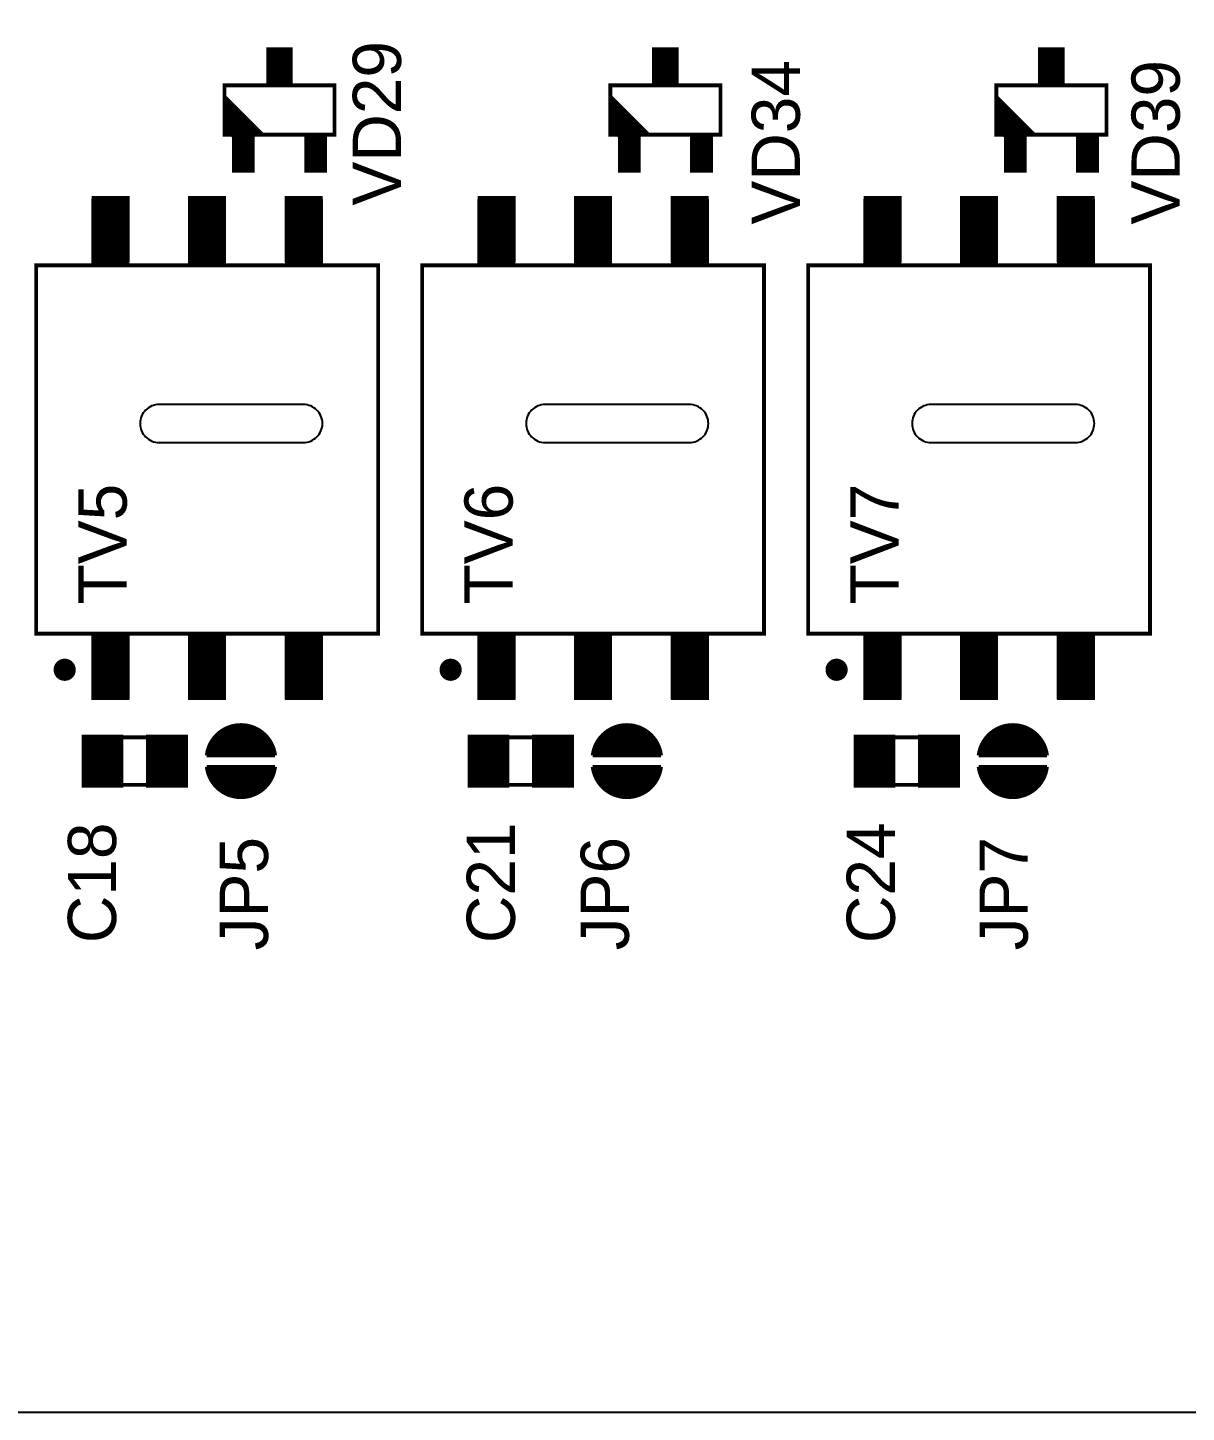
# Model space of a CAD drawing. Extents: x 25 to 880, y 8 to 306.
# Drawn here: x 121.17 to 159.29, y 131.41 to 176.98 of the extents above; entities that cross this region are included whole.
import ezdxf
from ezdxf.enums import TextEntityAlignment as Align

# ---------------------------------------------------------------- set-up
doc = ezdxf.new("R2010")
doc.units = 0
doc.header["$MEASUREMENT"] = 0
for name, color, linetype in [('BOARD', 7, 'Continuous'), ('TOP', 7, 'Continuous'), ('TOP_ASY', 7, 'Continuous')]:
    doc.layers.add(name, color=color, linetype=linetype)

msp = doc.modelspace()

# ---------------------------------------------------------------- linework, layer by layer
at = {"layer": 'BOARD'}
msp.add_lwpolyline([(55.7211, 131.4094), (346.8686, 131.4094), (346.8686, 259.9969), (55.7211, 259.9969)], close=True, dxfattribs=at)
for points in [[(125.4912, 163.3313), (130.2412, 163.3313, 0.414214), (130.8662, 163.9563, 0.414214), (130.2412, 164.5813), (125.4912, 164.5813, 0.414214), (124.8662, 163.9563, 0.414214)], [(138.1912, 163.3313), (142.9412, 163.3313, 0.414214), (143.5662, 163.9563, 0.414214), (142.9412, 164.5813), (138.1912, 164.5813, 0.414214), (137.5662, 163.9563, 0.414214)], [(150.8913, 163.3313), (155.6412, 163.3313, 0.414214), (156.2662, 163.9563, 0.414214), (155.6412, 164.5813), (150.8913, 164.5813, 0.414214), (150.2663, 163.9563, 0.414214)]]:
    msp.add_lwpolyline(points, format="xyb", close=True, dxfattribs=at)
at = {"layer": 'TOP', "const_width": 0.125}
for points in [[(129.7662, 175.15), (129.1412, 175.15), (129.1412, 176.275), (129.7662, 176.275)], [(142.4662, 175.15), (141.8412, 175.15), (141.8412, 176.275), (142.4662, 176.275)], [(155.1662, 175.15), (154.5412, 175.15), (154.5412, 176.275), (155.1662, 176.275)], [(128.5787, 172.275), (127.9537, 172.275), (127.9537, 173.4), (128.5787, 173.4)], [(130.9538, 172.275), (130.3288, 172.275), (130.3288, 173.4), (130.9538, 173.4)], [(141.2787, 172.275), (140.6537, 172.275), (140.6537, 173.4), (141.2787, 173.4)], [(143.6537, 172.275), (143.0287, 172.275), (143.0287, 173.4), (143.6537, 173.4)], [(153.9787, 172.275), (153.3537, 172.275), (153.3537, 173.4), (153.9787, 173.4)], [(156.3537, 172.275), (155.7287, 172.275), (155.7287, 173.4), (156.3537, 173.4)], [(124.46, 169.3187), (123.335, 169.3187), (123.335, 171.3812), (124.46, 171.3812)], [(127.635, 169.3187), (126.51, 169.3187), (126.51, 171.3812), (127.635, 171.3812)], [(130.81, 169.3187), (129.685, 169.3187), (129.685, 171.3812), (130.81, 171.3812)], [(137.16, 169.3187), (136.035, 169.3187), (136.035, 171.3812), (137.16, 171.3812)], [(140.335, 169.3187), (139.21, 169.3187), (139.21, 171.3812), (140.335, 171.3812)], [(143.51, 169.3187), (142.385, 169.3187), (142.385, 171.3812), (143.51, 171.3812)], [(149.86, 169.3187), (148.735, 169.3187), (148.735, 171.3812), (149.86, 171.3812)], [(153.035, 169.3187), (151.91, 169.3187), (151.91, 171.3812), (153.035, 171.3812)], [(156.21, 169.3187), (155.085, 169.3187), (155.085, 171.3812), (156.21, 171.3812)], [(124.46, 154.9437), (123.335, 154.9437), (123.335, 157.0062), (124.46, 157.0062)], [(127.635, 154.9437), (126.51, 154.9437), (126.51, 157.0062), (127.635, 157.0062)], [(130.81, 154.9437), (129.685, 154.9437), (129.685, 157.0062), (130.81, 157.0062)], [(137.16, 154.9437), (136.035, 154.9437), (136.035, 157.0062), (137.16, 157.0062)], [(140.335, 154.9437), (139.21, 154.9437), (139.21, 157.0062), (140.335, 157.0062)], [(143.51, 154.9437), (142.385, 154.9437), (142.385, 157.0062), (143.51, 157.0062)], [(149.86, 154.9437), (148.735, 154.9437), (148.735, 157.0062), (149.86, 157.0062)], [(153.035, 154.9437), (151.91, 154.9437), (151.91, 157.0062), (153.035, 157.0062)], [(156.21, 154.9437), (155.085, 154.9437), (155.085, 157.0062), (156.21, 157.0062)], [(124.2537, 152.0312), (123.0037, 152.0312), (123.0037, 153.6562), (124.2537, 153.6562)], [(126.3787, 152.0312), (125.1287, 152.0312), (125.1287, 153.6562), (126.3787, 153.6562)], [(136.9537, 152.0312), (135.7037, 152.0312), (135.7037, 153.6562), (136.9537, 153.6562)], [(139.0788, 152.0312), (137.8288, 152.0312), (137.8288, 153.6562), (139.0788, 153.6562)], [(149.6537, 152.0312), (148.4037, 152.0312), (148.4037, 153.6562), (149.6537, 153.6562)], [(151.7787, 152.0312), (150.5287, 152.0312), (150.5287, 153.6562), (151.7787, 153.6562)]]:
    msp.add_lwpolyline(points, close=True, dxfattribs=at)
for points in [[(129.1725, 175.15), (129.1725, 176.275)], [(129.2975, 175.15), (129.2975, 176.275)], [(129.4225, 175.15), (129.4225, 176.275)], [(129.5475, 175.15), (129.5475, 176.275)], [(129.6725, 175.15), (129.6725, 176.275)], [(141.9225, 175.15), (141.9225, 176.275)], [(142.0475, 175.15), (142.0475, 176.275)], [(142.1725, 175.15), (142.1725, 176.275)], [(142.2975, 175.15), (142.2975, 176.275)], [(142.4225, 175.15), (142.4225, 176.275)], [(154.5475, 175.15), (154.5475, 176.275)], [(154.6725, 175.15), (154.6725, 176.275)], [(154.7975, 175.15), (154.7975, 176.275)], [(154.9225, 175.15), (154.9225, 176.275)], [(155.0475, 175.15), (155.0475, 176.275)], [(128.0475, 172.275), (128.0475, 173.4)], [(128.1725, 172.275), (128.1725, 173.4)], [(128.2975, 172.275), (128.2975, 173.4)], [(128.4225, 172.275), (128.4225, 173.4)], [(128.5475, 172.275), (128.5475, 173.4)], [(130.4225, 172.275), (130.4225, 173.4)], [(130.5475, 172.275), (130.5475, 173.4)], [(130.6725, 172.275), (130.6725, 173.4)], [(130.7975, 172.275), (130.7975, 173.4)], [(130.9225, 172.275), (130.9225, 173.4)], [(140.6725, 172.275), (140.6725, 173.4)], [(140.7975, 172.275), (140.7975, 173.4)], [(140.9225, 172.275), (140.9225, 173.4)], [(141.0475, 172.275), (141.0475, 173.4)], [(141.1725, 172.275), (141.1725, 173.4)], [(143.0475, 172.275), (143.0475, 173.4)], [(143.1725, 172.275), (143.1725, 173.4)], [(143.2975, 172.275), (143.2975, 173.4)], [(143.4225, 172.275), (143.4225, 173.4)], [(143.5475, 172.275), (143.5475, 173.4)], [(153.4225, 172.275), (153.4225, 173.4)], [(153.5475, 172.275), (153.5475, 173.4)], [(153.6725, 172.275), (153.6725, 173.4)], [(153.7975, 172.275), (153.7975, 173.4)], [(153.9225, 172.275), (153.9225, 173.4)], [(155.7975, 172.275), (155.7975, 173.4)], [(155.9225, 172.275), (155.9225, 173.4)], [(156.0475, 172.275), (156.0475, 173.4)], [(156.1725, 172.275), (156.1725, 173.4)], [(156.2975, 172.275), (156.2975, 173.4)], [(123.4225, 169.3187), (123.4225, 171.3812)], [(123.5475, 169.3187), (123.5475, 171.3812)], [(123.6725, 169.3187), (123.6725, 171.3812)], [(123.7975, 169.3187), (123.7975, 171.3812)], [(123.9225, 169.3187), (123.9225, 171.3812)], [(124.0475, 169.3187), (124.0475, 171.3812)], [(124.1725, 169.3187), (124.1725, 171.3812)], [(124.2975, 169.3187), (124.2975, 171.3812)], [(124.4225, 169.3187), (124.4225, 171.3812)], [(126.5475, 169.3187), (126.5475, 171.3812)], [(126.6725, 169.3187), (126.6725, 171.3812)], [(126.7975, 169.3187), (126.7975, 171.3812)], [(126.9225, 169.3187), (126.9225, 171.3812)], [(127.0475, 169.3187), (127.0475, 171.3812)], [(127.1725, 169.3187), (127.1725, 171.3812)], [(127.2975, 169.3187), (127.2975, 171.3812)], [(127.4225, 169.3187), (127.4225, 171.3812)], [(127.5475, 169.3187), (127.5475, 171.3812)], [(129.7975, 169.3187), (129.7975, 171.3812)], [(129.9225, 169.3187), (129.9225, 171.3812)], [(130.0475, 169.3187), (130.0475, 171.3812)], [(130.1725, 169.3187), (130.1725, 171.3812)], [(130.2975, 169.3187), (130.2975, 171.3812)], [(130.4225, 169.3187), (130.4225, 171.3812)], [(130.5475, 169.3187), (130.5475, 171.3812)], [(130.6725, 169.3187), (130.6725, 171.3812)], [(130.7975, 169.3187), (130.7975, 171.3812)], [(136.0475, 169.3187), (136.0475, 171.3812)], [(136.1725, 169.3187), (136.1725, 171.3812)], [(136.2975, 169.3187), (136.2975, 171.3812)], [(136.4225, 169.3187), (136.4225, 171.3812)], [(136.5475, 169.3187), (136.5475, 171.3812)], [(136.6725, 169.3187), (136.6725, 171.3812)], [(136.7975, 169.3187), (136.7975, 171.3812)], [(136.9225, 169.3187), (136.9225, 171.3812)], [(137.0475, 169.3187), (137.0475, 171.3812)], [(139.2975, 169.3187), (139.2975, 171.3812)], [(139.4225, 169.3187), (139.4225, 171.3812)], [(139.5475, 169.3187), (139.5475, 171.3812)], [(139.6725, 169.3187), (139.6725, 171.3812)], [(139.7975, 169.3187), (139.7975, 171.3812)], [(139.9225, 169.3187), (139.9225, 171.3812)], [(140.0475, 169.3187), (140.0475, 171.3812)], [(140.1725, 169.3187), (140.1725, 171.3812)], [(140.2975, 169.3187), (140.2975, 171.3812)], [(142.4225, 169.3187), (142.4225, 171.3812)], [(142.5475, 169.3187), (142.5475, 171.3812)], [(142.6725, 169.3187), (142.6725, 171.3812)], [(142.7975, 169.3187), (142.7975, 171.3812)], [(142.9225, 169.3187), (142.9225, 171.3812)], [(143.0475, 169.3187), (143.0475, 171.3812)], [(143.1725, 169.3187), (143.1725, 171.3812)], [(143.2975, 169.3187), (143.2975, 171.3812)], [(143.4225, 169.3187), (143.4225, 171.3812)], [(148.7975, 169.3187), (148.7975, 171.3812)], [(148.9225, 169.3187), (148.9225, 171.3812)], [(149.0475, 169.3187), (149.0475, 171.3812)], [(149.1725, 169.3187), (149.1725, 171.3812)], [(149.2975, 169.3187), (149.2975, 171.3812)], [(149.4225, 169.3187), (149.4225, 171.3812)], [(149.5475, 169.3187), (149.5475, 171.3812)], [(149.6725, 169.3187), (149.6725, 171.3812)], [(149.7975, 169.3187), (149.7975, 171.3812)], [(151.9225, 169.3187), (151.9225, 171.3812)], [(152.0475, 169.3187), (152.0475, 171.3812)], [(152.1725, 169.3187), (152.1725, 171.3812)], [(152.2975, 169.3187), (152.2975, 171.3812)], [(152.4225, 169.3187), (152.4225, 171.3812)], [(152.5475, 169.3187), (152.5475, 171.3812)], [(152.6725, 169.3187), (152.6725, 171.3812)], [(152.7975, 169.3187), (152.7975, 171.3812)], [(152.9225, 169.3187), (152.9225, 171.3812)], [(155.1725, 169.3187), (155.1725, 171.3812)], [(155.2975, 169.3187), (155.2975, 171.3812)], [(155.4225, 169.3187), (155.4225, 171.3812)], [(155.5475, 169.3187), (155.5475, 171.3812)], [(155.6725, 169.3187), (155.6725, 171.3812)], [(155.7975, 169.3187), (155.7975, 171.3812)], [(155.9225, 169.3187), (155.9225, 171.3812)], [(156.0475, 169.3187), (156.0475, 171.3812)], [(156.1725, 169.3187), (156.1725, 171.3812)], [(123.4225, 154.9437), (123.4225, 157.0062)], [(123.5475, 154.9437), (123.5475, 157.0062)], [(123.6725, 154.9437), (123.6725, 157.0062)], [(123.7975, 154.9437), (123.7975, 157.0062)], [(123.9225, 154.9437), (123.9225, 157.0062)], [(124.0475, 154.9437), (124.0475, 157.0062)], [(124.1725, 154.9437), (124.1725, 157.0062)], [(124.2975, 154.9437), (124.2975, 157.0062)], [(124.4225, 154.9437), (124.4225, 157.0062)], [(126.5475, 154.9437), (126.5475, 157.0062)], [(126.6725, 154.9437), (126.6725, 157.0062)], [(126.7975, 154.9437), (126.7975, 157.0062)], [(126.9225, 154.9437), (126.9225, 157.0062)], [(127.0475, 154.9437), (127.0475, 157.0062)], [(127.1725, 154.9437), (127.1725, 157.0062)], [(127.2975, 154.9437), (127.2975, 157.0062)], [(127.4225, 154.9437), (127.4225, 157.0062)], [(127.5475, 154.9437), (127.5475, 157.0062)], [(129.7975, 154.9437), (129.7975, 157.0062)], [(129.9225, 154.9437), (129.9225, 157.0062)], [(130.0475, 154.9437), (130.0475, 157.0062)], [(130.1725, 154.9437), (130.1725, 157.0062)], [(130.2975, 154.9437), (130.2975, 157.0062)], [(130.4225, 154.9437), (130.4225, 157.0062)], [(130.5475, 154.9437), (130.5475, 157.0062)], [(130.6725, 154.9437), (130.6725, 157.0062)], [(130.7975, 154.9437), (130.7975, 157.0062)], [(136.0475, 154.9437), (136.0475, 157.0062)], [(136.1725, 154.9437), (136.1725, 157.0062)], [(136.2975, 154.9437), (136.2975, 157.0062)], [(136.4225, 154.9437), (136.4225, 157.0062)], [(136.5475, 154.9437), (136.5475, 157.0062)], [(136.6725, 154.9437), (136.6725, 157.0062)], [(136.7975, 154.9437), (136.7975, 157.0062)], [(136.9225, 154.9437), (136.9225, 157.0062)], [(137.0475, 154.9437), (137.0475, 157.0062)], [(139.2975, 154.9437), (139.2975, 157.0062)], [(139.4225, 154.9437), (139.4225, 157.0062)], [(139.5475, 154.9437), (139.5475, 157.0062)], [(139.6725, 154.9437), (139.6725, 157.0062)], [(139.7975, 154.9437), (139.7975, 157.0062)], [(139.9225, 154.9437), (139.9225, 157.0062)], [(140.0475, 154.9437), (140.0475, 157.0062)], [(140.1725, 154.9437), (140.1725, 157.0062)], [(140.2975, 154.9437), (140.2975, 157.0062)], [(142.4225, 154.9437), (142.4225, 157.0062)], [(142.5475, 154.9437), (142.5475, 157.0062)], [(142.6725, 154.9437), (142.6725, 157.0062)], [(142.7975, 154.9437), (142.7975, 157.0062)], [(142.9225, 154.9437), (142.9225, 157.0062)], [(143.0475, 154.9437), (143.0475, 157.0062)], [(143.1725, 154.9437), (143.1725, 157.0062)], [(143.2975, 154.9437), (143.2975, 157.0062)], [(143.4225, 154.9437), (143.4225, 157.0062)], [(148.7975, 154.9437), (148.7975, 157.0062)], [(148.9225, 154.9437), (148.9225, 157.0062)], [(149.0475, 154.9437), (149.0475, 157.0062)], [(149.1725, 154.9437), (149.1725, 157.0062)], [(149.2975, 154.9437), (149.2975, 157.0062)], [(149.4225, 154.9437), (149.4225, 157.0062)], [(149.5475, 154.9437), (149.5475, 157.0062)], [(149.6725, 154.9437), (149.6725, 157.0062)], [(149.7975, 154.9437), (149.7975, 157.0062)], [(151.9225, 154.9437), (151.9225, 157.0062)], [(152.0475, 154.9437), (152.0475, 157.0062)], [(152.1725, 154.9437), (152.1725, 157.0062)], [(152.2975, 154.9437), (152.2975, 157.0062)], [(152.4225, 154.9437), (152.4225, 157.0062)], [(152.5475, 154.9437), (152.5475, 157.0062)], [(152.6725, 154.9437), (152.6725, 157.0062)], [(152.7975, 154.9437), (152.7975, 157.0062)], [(152.9225, 154.9437), (152.9225, 157.0062)], [(155.1725, 154.9437), (155.1725, 157.0062)], [(155.2975, 154.9437), (155.2975, 157.0062)], [(155.4225, 154.9437), (155.4225, 157.0062)], [(155.5475, 154.9437), (155.5475, 157.0062)], [(155.6725, 154.9437), (155.6725, 157.0062)], [(155.7975, 154.9437), (155.7975, 157.0062)], [(155.9225, 154.9437), (155.9225, 157.0062)], [(156.0475, 154.9437), (156.0475, 157.0062)], [(156.1725, 154.9437), (156.1725, 157.0062)], [(123.0475, 152.0312), (123.0475, 153.6562)], [(123.1725, 152.0312), (123.1725, 153.6562)], [(123.2975, 152.0312), (123.2975, 153.6562)], [(123.4225, 152.0312), (123.4225, 153.6562)], [(123.5475, 152.0312), (123.5475, 153.6562)], [(123.6725, 152.0312), (123.6725, 153.6562)], [(123.7975, 152.0312), (123.7975, 153.6562)], [(123.9225, 152.0312), (123.9225, 153.6562)], [(124.0475, 152.0312), (124.0475, 153.6562)], [(124.1725, 152.0312), (124.1725, 153.6562)], [(125.1725, 152.0312), (125.1725, 153.6562)], [(125.2975, 152.0312), (125.2975, 153.6562)], [(125.4225, 152.0312), (125.4225, 153.6562)], [(125.5475, 152.0312), (125.5475, 153.6562)], [(125.6725, 152.0312), (125.6725, 153.6562)], [(125.7975, 152.0312), (125.7975, 153.6562)], [(125.9225, 152.0312), (125.9225, 153.6562)], [(126.0475, 152.0312), (126.0475, 153.6562)], [(126.1725, 152.0312), (126.1725, 153.6562)], [(126.2975, 152.0312), (126.2975, 153.6562)], [(127.4225, 153.0938), (127.4225, 153.65)], [(127.5475, 153.0938), (127.5475, 153.7587)], [(127.6725, 153.0938), (127.6725, 153.8388)], [(127.7975, 153.0938), (127.7975, 153.8963)], [(127.9225, 153.0938), (127.9225, 153.9363)], [(128.0475, 153.0938), (128.0475, 153.96)], [(128.1725, 153.0938), (128.1725, 153.9688)], [(128.2975, 153.0938), (128.2975, 153.9625)], [(128.4225, 153.0938), (128.4225, 153.9412)], [(128.5475, 153.0938), (128.5475, 153.905)], [(128.6725, 153.0938), (128.6725, 153.85)], [(128.7975, 153.0938), (128.7975, 153.775)], [(128.9225, 153.0938), (128.9225, 153.6725)], [(129.0475, 153.0938), (129.0475, 153.53)], [(135.7975, 152.0312), (135.7975, 153.6562)], [(135.9225, 152.0312), (135.9225, 153.6562)], [(136.0475, 152.0312), (136.0475, 153.6562)], [(136.1725, 152.0312), (136.1725, 153.6562)], [(136.2975, 152.0312), (136.2975, 153.6562)], [(136.4225, 152.0312), (136.4225, 153.6562)], [(136.5475, 152.0312), (136.5475, 153.6562)], [(136.6725, 152.0312), (136.6725, 153.6562)], [(136.7975, 152.0312), (136.7975, 153.6562)], [(136.9225, 152.0312), (136.9225, 153.6562)], [(137.9225, 152.0312), (137.9225, 153.6562)], [(138.0475, 152.0312), (138.0475, 153.6562)], [(138.1725, 152.0312), (138.1725, 153.6562)], [(138.2975, 152.0312), (138.2975, 153.6562)], [(138.4225, 152.0312), (138.4225, 153.6562)], [(138.5475, 152.0312), (138.5475, 153.6562)], [(138.6725, 152.0312), (138.6725, 153.6562)], [(138.7975, 152.0312), (138.7975, 153.6562)], [(138.9225, 152.0312), (138.9225, 153.6562)], [(139.0475, 152.0312), (139.0475, 153.6562)], [(140.0475, 153.0938), (140.0475, 153.5662)], [(140.1725, 153.0938), (140.1725, 153.6975)], [(140.2975, 153.0938), (140.2975, 153.7937)], [(140.4225, 153.0938), (140.4225, 153.8638)], [(140.5475, 153.0938), (140.5475, 153.9137)], [(140.6725, 153.0938), (140.6725, 153.9475)], [(140.7975, 153.0938), (140.7975, 153.965)], [(140.9225, 153.0938), (140.9225, 153.9675)], [(141.0475, 153.0938), (141.0475, 153.9563)], [(141.1725, 153.0938), (141.1725, 153.9288)], [(141.2975, 153.0938), (141.2975, 153.885)], [(141.4225, 153.0938), (141.4225, 153.8225)], [(141.5475, 153.0938), (141.5475, 153.7375)], [(141.6725, 153.0938), (141.6725, 153.6212)], [(148.4225, 152.0312), (148.4225, 153.6562)], [(148.5475, 152.0312), (148.5475, 153.6562)], [(148.6725, 152.0312), (148.6725, 153.6562)], [(148.7975, 152.0312), (148.7975, 153.6562)], [(148.9225, 152.0312), (148.9225, 153.6562)], [(149.0475, 152.0312), (149.0475, 153.6562)], [(149.1725, 152.0312), (149.1725, 153.6562)], [(149.2975, 152.0312), (149.2975, 153.6562)], [(149.4225, 152.0312), (149.4225, 153.6562)], [(149.5475, 152.0312), (149.5475, 153.6562)], [(150.5475, 152.0312), (150.5475, 153.6562)], [(150.6725, 152.0312), (150.6725, 153.6562)], [(150.7975, 152.0312), (150.7975, 153.6562)], [(150.9225, 152.0312), (150.9225, 153.6562)], [(151.0475, 152.0312), (151.0475, 153.6562)], [(151.1725, 152.0312), (151.1725, 153.6562)], [(151.2975, 152.0312), (151.2975, 153.6562)], [(151.4225, 152.0312), (151.4225, 153.6562)], [(151.5475, 152.0312), (151.5475, 153.6562)], [(151.6725, 152.0312), (151.6725, 153.6562)], [(152.7975, 153.0938), (152.7975, 153.6238)], [(152.9225, 153.0938), (152.9225, 153.74)], [(153.0475, 153.0938), (153.0475, 153.8237)], [(153.1725, 153.0938), (153.1725, 153.8862)], [(153.2975, 153.0938), (153.2975, 153.9288)], [(153.4225, 153.0938), (153.4225, 153.9563)], [(153.5475, 153.0938), (153.5475, 153.9675)], [(153.6725, 153.0938), (153.6725, 153.965)], [(153.7975, 153.0938), (153.7975, 153.9462)], [(153.9225, 153.0938), (153.9225, 153.9137)], [(154.0475, 153.0938), (154.0475, 153.8625)], [(154.1725, 153.0938), (154.1725, 153.7912)], [(154.2975, 153.0938), (154.2975, 153.695)], [(154.4225, 153.0938), (154.4225, 153.5625)], [(127.1725, 153.0938), (127.1725, 153.2487)], [(127.2975, 153.0938), (127.2975, 153.4988)], [(129.1725, 153.0938), (129.1725, 153.3075)], [(139.9225, 153.0938), (139.9225, 153.3687)], [(141.7975, 153.0938), (141.7975, 153.455)], [(141.9225, 153.0938), (141.9225, 153.1562)], [(152.5475, 153.0938), (152.5475, 153.1662)], [(152.6725, 153.0938), (152.6725, 153.46)], [(154.5475, 153.0938), (154.5475, 153.3638)], [(127.1725, 152.4387), (127.1725, 152.5937)], [(127.2975, 152.1887), (127.2975, 152.5937)], [(127.4225, 152.0375), (127.4225, 152.5937)], [(127.5475, 151.9288), (127.5475, 152.5937)], [(127.6725, 151.8487), (127.6725, 152.5937)], [(127.7975, 151.7912), (127.7975, 152.5937)], [(127.9225, 151.7512), (127.9225, 152.5937)], [(128.0475, 151.7275), (128.0475, 152.5937)], [(128.1725, 151.7188), (128.1725, 152.5937)], [(128.2975, 151.725), (128.2975, 152.5937)], [(128.4225, 151.7462), (128.4225, 152.5937)], [(128.5475, 151.7825), (128.5475, 152.5937)], [(128.6725, 151.8375), (128.6725, 152.5937)], [(128.7975, 151.9125), (128.7975, 152.5937)], [(128.9225, 152.015), (128.9225, 152.5937)], [(129.0475, 152.1575), (129.0475, 152.5937)], [(129.1725, 152.38), (129.1725, 152.5937)], [(139.9225, 152.3187), (139.9225, 152.5937)], [(140.0475, 152.1213), (140.0475, 152.5937)], [(140.1725, 151.99), (140.1725, 152.5937)], [(140.2975, 151.8938), (140.2975, 152.5937)], [(140.4225, 151.8237), (140.4225, 152.5937)], [(140.5475, 151.7738), (140.5475, 152.5937)], [(140.6725, 151.74), (140.6725, 152.5937)], [(140.7975, 151.7225), (140.7975, 152.5937)], [(140.9225, 151.72), (140.9225, 152.5937)], [(141.0475, 151.7312), (141.0475, 152.5937)], [(141.1725, 151.7587), (141.1725, 152.5937)], [(141.2975, 151.8025), (141.2975, 152.5937)], [(141.4225, 151.865), (141.4225, 152.5937)], [(141.5475, 151.95), (141.5475, 152.5937)], [(141.6725, 152.0662), (141.6725, 152.5937)], [(141.7975, 152.2325), (141.7975, 152.5937)], [(141.9225, 152.5312), (141.9225, 152.5937)], [(152.5475, 152.5213), (152.5475, 152.5937)], [(152.6725, 152.2275), (152.6725, 152.5937)], [(152.7975, 152.0637), (152.7975, 152.5937)], [(152.9225, 151.9475), (152.9225, 152.5937)], [(153.0475, 151.8638), (153.0475, 152.5937)], [(153.1725, 151.8013), (153.1725, 152.5937)], [(153.2975, 151.7587), (153.2975, 152.5937)], [(153.4225, 151.7312), (153.4225, 152.5937)], [(153.5475, 151.72), (153.5475, 152.5937)], [(153.6725, 151.7225), (153.6725, 152.5937)], [(153.7975, 151.7413), (153.7975, 152.5937)], [(153.9225, 151.7738), (153.9225, 152.5937)], [(154.0475, 151.825), (154.0475, 152.5937)], [(154.1725, 151.8963), (154.1725, 152.5937)], [(154.2975, 151.9925), (154.2975, 152.5937)], [(154.4225, 152.125), (154.4225, 152.5937)], [(154.5475, 152.3237), (154.5475, 152.5937)]]:
    msp.add_lwpolyline(points, dxfattribs=at)
for points in [[(127.1312, 153.0938, -0.831502), (129.2362, 153.0938)], [(139.8313, 153.0938, -0.831502), (141.9362, 153.0938)], [(152.5312, 153.0938, -0.831502), (154.6362, 153.0938)], [(129.2362, 152.5937, -0.831502), (127.1312, 152.5937)], [(141.9362, 152.5937, -0.831502), (139.8313, 152.5937)], [(154.6362, 152.5937, -0.831502), (152.5312, 152.5937)]]:
    msp.add_lwpolyline(points, format="xyb", close=True, dxfattribs=at)
at = {"layer": 'TOP_ASY', "const_width": 0.125}
for points in [[(129.0788, 175.15), (129.0788, 176.275), (129.8287, 176.275), (129.8287, 175.15)], [(141.7787, 175.15), (141.7787, 176.275), (142.5287, 176.275), (142.5287, 175.15)], [(154.4787, 175.15), (154.4787, 176.275), (155.2287, 176.275), (155.2287, 175.15)], [(131.2663, 173.4625), (127.6412, 173.4625), (127.6412, 175.0875), (131.2663, 175.0875)], [(143.9662, 173.4625), (140.3412, 173.4625), (140.3412, 175.0875), (143.9662, 175.0875)], [(156.6662, 173.4625), (153.0412, 173.4625), (153.0412, 175.0875), (156.6662, 175.0875)], [(130.3288, 173.4), (130.3288, 172.275), (130.9538, 172.275), (130.9538, 173.4)], [(143.0287, 173.4), (143.0287, 172.275), (143.6537, 172.275), (143.6537, 173.4)], [(155.7287, 173.4), (155.7287, 172.275), (156.3537, 172.275), (156.3537, 173.4)], [(123.3225, 169.2875), (123.3225, 171.2875), (124.4475, 171.2875), (124.4475, 169.2875)], [(126.51, 169.2875), (126.51, 171.2875), (127.635, 171.2875), (127.635, 169.2875)], [(129.6975, 169.2875), (129.6975, 171.2875), (130.8225, 171.2875), (130.8225, 169.2875)], [(136.0225, 169.2875), (136.0225, 171.2875), (137.1475, 171.2875), (137.1475, 169.2875)], [(139.21, 169.2875), (139.21, 171.2875), (140.335, 171.2875), (140.335, 169.2875)], [(142.3975, 169.2875), (142.3975, 171.2875), (143.5225, 171.2875), (143.5225, 169.2875)], [(148.7225, 169.2875), (148.7225, 171.2875), (149.8475, 171.2875), (149.8475, 169.2875)], [(151.91, 169.2875), (151.91, 171.2875), (153.035, 171.2875), (153.035, 169.2875)], [(155.0975, 169.2875), (155.0975, 171.2875), (156.2225, 171.2875), (156.2225, 169.2875)], [(121.4475, 157.0375), (132.6975, 157.0375), (132.6975, 169.1625), (121.4475, 169.1625)], [(134.1475, 157.0375), (145.3975, 157.0375), (145.3975, 169.1625), (134.1475, 169.1625)], [(146.8475, 157.0375), (158.0975, 157.0375), (158.0975, 169.1625), (146.8475, 169.1625)], [(123.3225, 154.9125), (123.3225, 156.9125), (124.4475, 156.9125), (124.4475, 154.9125)], [(126.51, 154.9125), (126.51, 156.9125), (127.635, 156.9125), (127.635, 154.9125)], [(129.6975, 154.9125), (129.6975, 156.9125), (130.8225, 156.9125), (130.8225, 154.9125)], [(136.0225, 154.9125), (136.0225, 156.9125), (137.1475, 156.9125), (137.1475, 154.9125)], [(139.21, 154.9125), (139.21, 156.9125), (140.335, 156.9125), (140.335, 154.9125)], [(142.3975, 154.9125), (142.3975, 156.9125), (143.5225, 156.9125), (143.5225, 154.9125)], [(148.7225, 154.9125), (148.7225, 156.9125), (149.8475, 156.9125), (149.8475, 154.9125)], [(151.91, 154.9125), (151.91, 156.9125), (153.035, 156.9125), (153.035, 154.9125)], [(155.0975, 154.9125), (155.0975, 156.9125), (156.2225, 156.9125), (156.2225, 154.9125)], [(123.4412, 152.0625), (123.4412, 153.625), (125.9412, 153.625), (125.9412, 152.0625)], [(136.1413, 152.0625), (136.1413, 153.625), (138.6413, 153.625), (138.6413, 152.0625)], [(148.8412, 152.0625), (148.8412, 153.625), (151.3413, 153.625), (151.3413, 152.0625)]]:
    msp.add_lwpolyline(points, close=True, dxfattribs=at)
for points in [[(127.6412, 174.7125), (128.8912, 173.4625)], [(127.6412, 174.5875), (128.7663, 173.4625)], [(140.3412, 174.7125), (141.5912, 173.4625)], [(140.3412, 174.5875), (141.4662, 173.4625)], [(153.0412, 174.7125), (154.2912, 173.4625)], [(153.0412, 174.5875), (154.1662, 173.4625)], [(127.6412, 174.4625), (128.6413, 173.4625)], [(127.6412, 174.3375), (128.5162, 173.4625)], [(127.6412, 174.2125), (128.3912, 173.4625)], [(127.6412, 174.0875), (128.2662, 173.4625)], [(140.3412, 174.4625), (141.3412, 173.4625)], [(140.3412, 174.3375), (141.2162, 173.4625)], [(140.3412, 174.2125), (141.0912, 173.4625)], [(140.3412, 174.0875), (140.9662, 173.4625)], [(153.0412, 174.4625), (154.0412, 173.4625)], [(153.0412, 174.3375), (153.9162, 173.4625)], [(153.0412, 174.2125), (153.7912, 173.4625)], [(153.0412, 174.0875), (153.6662, 173.4625)], [(127.6412, 173.9625), (128.1413, 173.4625)], [(127.6412, 173.8375), (128.0163, 173.4625)], [(127.6412, 173.7125), (127.9537, 173.4), (127.9537, 172.275), (128.5787, 172.275), (128.5787, 173.4), (127.9537, 173.4)], [(127.6412, 173.5875), (127.7662, 173.4625)], [(140.3412, 173.9625), (140.8412, 173.4625)], [(140.3412, 173.8375), (140.7162, 173.4625)], [(140.3412, 173.7125), (140.6537, 173.4), (140.6537, 172.275), (141.2787, 172.275), (141.2787, 173.4), (140.6537, 173.4)], [(140.3412, 173.5875), (140.4662, 173.4625)], [(153.0412, 173.9625), (153.5412, 173.4625)], [(153.0412, 173.8375), (153.4162, 173.4625)], [(153.0412, 173.7125), (153.3537, 173.4), (153.3537, 172.275), (153.9787, 172.275), (153.9787, 173.4), (153.3537, 173.4)], [(153.0412, 173.5875), (153.1662, 173.4625)], [(123.4225, 169.2875), (123.4225, 171.2875)], [(123.5475, 169.2875), (123.5475, 171.2875)], [(123.6725, 169.2875), (123.6725, 171.2875)], [(123.7975, 169.2875), (123.7975, 171.2875)], [(123.9225, 169.2875), (123.9225, 171.2875)], [(124.0475, 169.2875), (124.0475, 171.2875)], [(124.1725, 169.2875), (124.1725, 171.2875)], [(124.2975, 169.2875), (124.2975, 171.2875)], [(124.4225, 169.2875), (124.4225, 171.2875)], [(126.5475, 169.2875), (126.5475, 171.2875)], [(126.6725, 169.2875), (126.6725, 171.2875)], [(126.7975, 169.2875), (126.7975, 171.2875)], [(126.9225, 169.2875), (126.9225, 171.2875)], [(127.0475, 169.2875), (127.0475, 171.2875)], [(127.1725, 169.2875), (127.1725, 171.2875)], [(127.2975, 169.2875), (127.2975, 171.2875)], [(127.4225, 169.2875), (127.4225, 171.2875)], [(127.5475, 169.2875), (127.5475, 171.2875)], [(129.7975, 169.2875), (129.7975, 171.2875)], [(129.9225, 169.2875), (129.9225, 171.2875)], [(130.0475, 169.2875), (130.0475, 171.2875)], [(130.1725, 169.2875), (130.1725, 171.2875)], [(130.2975, 169.2875), (130.2975, 171.2875)], [(130.4225, 169.2875), (130.4225, 171.2875)], [(130.5475, 169.2875), (130.5475, 171.2875)], [(130.6725, 169.2875), (130.6725, 171.2875)], [(130.7975, 169.2875), (130.7975, 171.2875)], [(136.0475, 169.2875), (136.0475, 171.2875)], [(136.1725, 169.2875), (136.1725, 171.2875)], [(136.2975, 169.2875), (136.2975, 171.2875)], [(136.4225, 169.2875), (136.4225, 171.2875)], [(136.5475, 169.2875), (136.5475, 171.2875)], [(136.6725, 169.2875), (136.6725, 171.2875)], [(136.7975, 169.2875), (136.7975, 171.2875)], [(136.9225, 169.2875), (136.9225, 171.2875)], [(137.0475, 169.2875), (137.0475, 171.2875)], [(139.2975, 169.2875), (139.2975, 171.2875)], [(139.4225, 169.2875), (139.4225, 171.2875)], [(139.5475, 169.2875), (139.5475, 171.2875)], [(139.6725, 169.2875), (139.6725, 171.2875)], [(139.7975, 169.2875), (139.7975, 171.2875)], [(139.9225, 169.2875), (139.9225, 171.2875)], [(140.0475, 169.2875), (140.0475, 171.2875)], [(140.1725, 169.2875), (140.1725, 171.2875)], [(140.2975, 169.2875), (140.2975, 171.2875)], [(142.4225, 169.2875), (142.4225, 171.2875)], [(142.5475, 169.2875), (142.5475, 171.2875)], [(142.6725, 169.2875), (142.6725, 171.2875)], [(142.7975, 169.2875), (142.7975, 171.2875)], [(142.9225, 169.2875), (142.9225, 171.2875)], [(143.0475, 169.2875), (143.0475, 171.2875)], [(143.1725, 169.2875), (143.1725, 171.2875)], [(143.2975, 169.2875), (143.2975, 171.2875)], [(143.4225, 169.2875), (143.4225, 171.2875)], [(148.7975, 169.2875), (148.7975, 171.2875)], [(148.9225, 169.2875), (148.9225, 171.2875)], [(149.0475, 169.2875), (149.0475, 171.2875)], [(149.1725, 169.2875), (149.1725, 171.2875)], [(149.2975, 169.2875), (149.2975, 171.2875)], [(149.4225, 169.2875), (149.4225, 171.2875)], [(149.5475, 169.2875), (149.5475, 171.2875)], [(149.6725, 169.2875), (149.6725, 171.2875)], [(149.7975, 169.2875), (149.7975, 171.2875)], [(151.9225, 169.2875), (151.9225, 171.2875)], [(152.0475, 169.2875), (152.0475, 171.2875)], [(152.1725, 169.2875), (152.1725, 171.2875)], [(152.2975, 169.2875), (152.2975, 171.2875)], [(152.4225, 169.2875), (152.4225, 171.2875)], [(152.5475, 169.2875), (152.5475, 171.2875)], [(152.6725, 169.2875), (152.6725, 171.2875)], [(152.7975, 169.2875), (152.7975, 171.2875)], [(152.9225, 169.2875), (152.9225, 171.2875)], [(155.1725, 169.2875), (155.1725, 171.2875)], [(155.2975, 169.2875), (155.2975, 171.2875)], [(155.4225, 169.2875), (155.4225, 171.2875)], [(155.5475, 169.2875), (155.5475, 171.2875)], [(155.6725, 169.2875), (155.6725, 171.2875)], [(155.7975, 169.2875), (155.7975, 171.2875)], [(155.9225, 169.2875), (155.9225, 171.2875)], [(156.0475, 169.2875), (156.0475, 171.2875)], [(156.1725, 169.2875), (156.1725, 171.2875)], [(123.4225, 154.9125), (123.4225, 156.9125)], [(123.5475, 154.9125), (123.5475, 156.9125)], [(123.6725, 154.9125), (123.6725, 156.9125)], [(123.7975, 154.9125), (123.7975, 156.9125)], [(123.9225, 154.9125), (123.9225, 156.9125)], [(124.0475, 154.9125), (124.0475, 156.9125)], [(124.1725, 154.9125), (124.1725, 156.9125)], [(124.2975, 154.9125), (124.2975, 156.9125)], [(124.4225, 154.9125), (124.4225, 156.9125)], [(126.5475, 154.9125), (126.5475, 156.9125)], [(126.6725, 154.9125), (126.6725, 156.9125)], [(126.7975, 154.9125), (126.7975, 156.9125)], [(126.9225, 154.9125), (126.9225, 156.9125)], [(127.0475, 154.9125), (127.0475, 156.9125)], [(127.1725, 154.9125), (127.1725, 156.9125)], [(127.2975, 154.9125), (127.2975, 156.9125)], [(127.4225, 154.9125), (127.4225, 156.9125)], [(127.5475, 154.9125), (127.5475, 156.9125)], [(129.7975, 154.9125), (129.7975, 156.9125)], [(129.9225, 154.9125), (129.9225, 156.9125)], [(130.0475, 154.9125), (130.0475, 156.9125)], [(130.1725, 154.9125), (130.1725, 156.9125)], [(130.2975, 154.9125), (130.2975, 156.9125)], [(130.4225, 154.9125), (130.4225, 156.9125)], [(130.5475, 154.9125), (130.5475, 156.9125)], [(130.6725, 154.9125), (130.6725, 156.9125)], [(130.7975, 154.9125), (130.7975, 156.9125)], [(136.0475, 154.9125), (136.0475, 156.9125)], [(136.1725, 154.9125), (136.1725, 156.9125)], [(136.2975, 154.9125), (136.2975, 156.9125)], [(136.4225, 154.9125), (136.4225, 156.9125)], [(136.5475, 154.9125), (136.5475, 156.9125)], [(136.6725, 154.9125), (136.6725, 156.9125)], [(136.7975, 154.9125), (136.7975, 156.9125)], [(136.9225, 154.9125), (136.9225, 156.9125)], [(137.0475, 154.9125), (137.0475, 156.9125)], [(139.2975, 154.9125), (139.2975, 156.9125)], [(139.4225, 154.9125), (139.4225, 156.9125)], [(139.5475, 154.9125), (139.5475, 156.9125)], [(139.6725, 154.9125), (139.6725, 156.9125)], [(139.7975, 154.9125), (139.7975, 156.9125)], [(139.9225, 154.9125), (139.9225, 156.9125)], [(140.0475, 154.9125), (140.0475, 156.9125)], [(140.1725, 154.9125), (140.1725, 156.9125)], [(140.2975, 154.9125), (140.2975, 156.9125)], [(142.4225, 154.9125), (142.4225, 156.9125)], [(142.5475, 154.9125), (142.5475, 156.9125)], [(142.6725, 154.9125), (142.6725, 156.9125)], [(142.7975, 154.9125), (142.7975, 156.9125)], [(142.9225, 154.9125), (142.9225, 156.9125)], [(143.0475, 154.9125), (143.0475, 156.9125)], [(143.1725, 154.9125), (143.1725, 156.9125)], [(143.2975, 154.9125), (143.2975, 156.9125)], [(143.4225, 154.9125), (143.4225, 156.9125)], [(148.7975, 154.9125), (148.7975, 156.9125)], [(148.9225, 154.9125), (148.9225, 156.9125)], [(149.0475, 154.9125), (149.0475, 156.9125)], [(149.1725, 154.9125), (149.1725, 156.9125)], [(149.2975, 154.9125), (149.2975, 156.9125)], [(149.4225, 154.9125), (149.4225, 156.9125)], [(149.5475, 154.9125), (149.5475, 156.9125)], [(149.6725, 154.9125), (149.6725, 156.9125)], [(149.7975, 154.9125), (149.7975, 156.9125)], [(151.9225, 154.9125), (151.9225, 156.9125)], [(152.0475, 154.9125), (152.0475, 156.9125)], [(152.1725, 154.9125), (152.1725, 156.9125)], [(152.2975, 154.9125), (152.2975, 156.9125)], [(152.4225, 154.9125), (152.4225, 156.9125)], [(152.5475, 154.9125), (152.5475, 156.9125)], [(152.6725, 154.9125), (152.6725, 156.9125)], [(152.7975, 154.9125), (152.7975, 156.9125)], [(152.9225, 154.9125), (152.9225, 156.9125)], [(155.1725, 154.9125), (155.1725, 156.9125)], [(155.2975, 154.9125), (155.2975, 156.9125)], [(155.4225, 154.9125), (155.4225, 156.9125)], [(155.5475, 154.9125), (155.5475, 156.9125)], [(155.6725, 154.9125), (155.6725, 156.9125)], [(155.7975, 154.9125), (155.7975, 156.9125)], [(155.9225, 154.9125), (155.9225, 156.9125)], [(156.0475, 154.9125), (156.0475, 156.9125)], [(156.1725, 154.9125), (156.1725, 156.9125)], [(122.1725, 155.635), (122.1725, 156.065)], [(122.2975, 155.5613), (122.2975, 156.1387)], [(122.4225, 155.55), (122.4225, 156.15)], [(122.5475, 155.595), (122.5475, 156.105)], [(122.6725, 155.7562), (122.6725, 155.9437)], [(134.7975, 155.7562), (134.7975, 155.9437)], [(134.9225, 155.595), (134.9225, 156.105)], [(135.0475, 155.55), (135.0475, 156.15)], [(135.1725, 155.5613), (135.1725, 156.1387)], [(135.2975, 155.635), (135.2975, 156.065)], [(147.5475, 155.6637), (147.5475, 156.0362)], [(147.6725, 155.57), (147.6725, 156.13)], [(147.7975, 155.5488), (147.7975, 156.1512)], [(147.9225, 155.5813), (147.9225, 156.1188)], [(148.0475, 155.7), (148.0475, 156)]]:
    msp.add_lwpolyline(points, dxfattribs=at)
for points in [[(122.385, 156.1525, 1), (122.385, 155.5475, 1)], [(135.085, 156.1525, 1), (135.085, 155.5475, 1)], [(147.785, 156.1525, 1), (147.785, 155.5475, 1)], [(127.0587, 153.0312, -0.888889), (129.3087, 153.0312)], [(139.7587, 153.0312, -0.888889), (142.0087, 153.0312)], [(152.4587, 153.0312, -0.888889), (154.7087, 153.0312)], [(127.0587, 152.6562, 0.888889), (129.3087, 152.6562)], [(139.7587, 152.6562, 0.888889), (142.0087, 152.6562)], [(152.4587, 152.6562, 0.888889), (154.7087, 152.6562)]]:
    msp.add_lwpolyline(points, format="xyb", close=True, dxfattribs=at)

# ---------------------------------------------------------------- texts
at = {"layer": 'TOP_ASY', "width": 1.019685}
for s, p in [('VD29', (133.4512, 173.8375)), ('VD34', (146.5762, 173.2125)), ('VD39', (159.0762, 173.2125)), ('TV5', (124.4262, 159.9875)), ('TV6', (137.1262, 159.9875)), ('TV7', (149.8262, 159.9875)), ('C18', (124.0762, 148.8375)), ('C21', (137.2012, 148.8375)), ('C24', (149.7025, 148.8375))]:
    msp.add_text(s, height=1.5875, rotation=90, dxfattribs=at).set_placement(p, align=Align.CENTER)
for s, p in [('JP5', (129.0762, 146.615)), ('JP6', (140.9512, 146.6163)), ('JP7', (154.0762, 146.6163))]:
    msp.add_text(s, height=1.5875, rotation=90, dxfattribs=at).set_placement(p)

doc.saveas('drawing.dxf')
